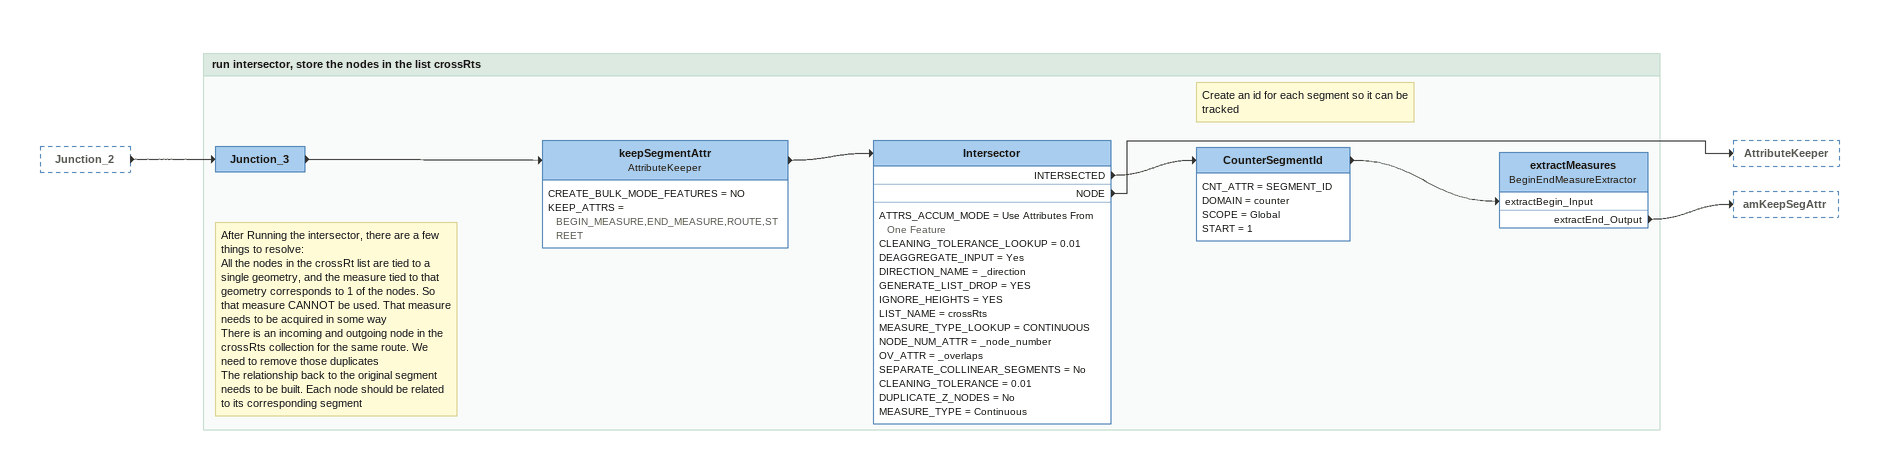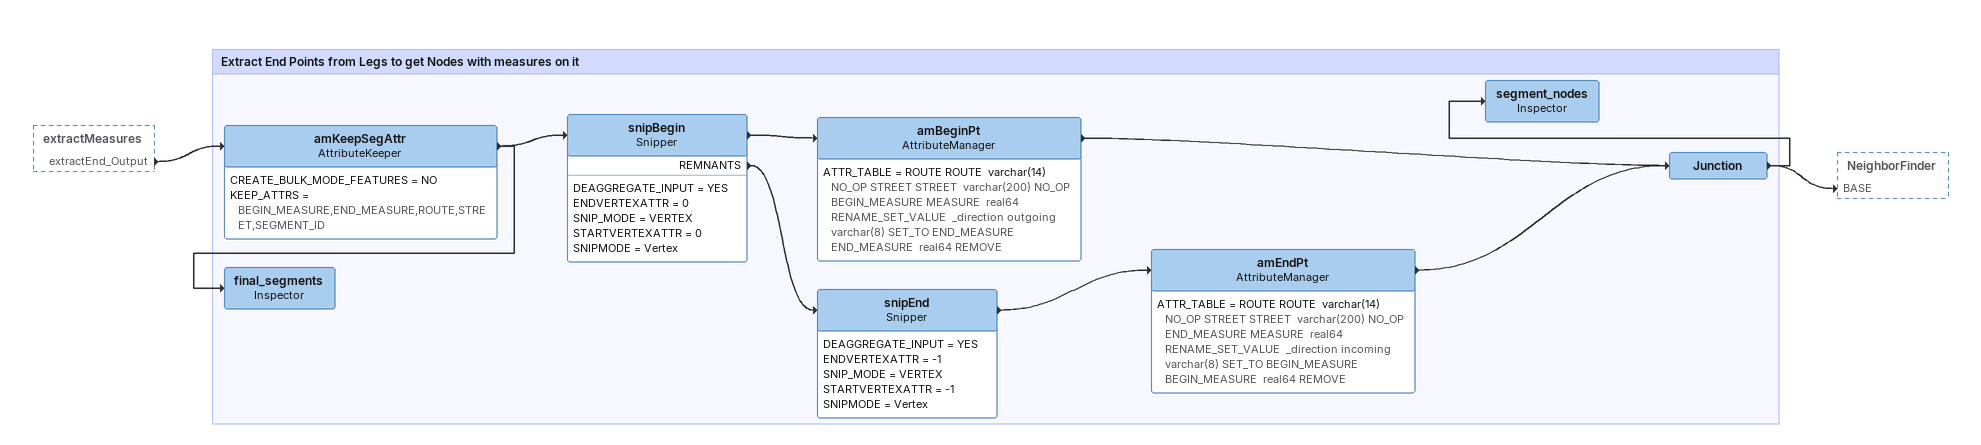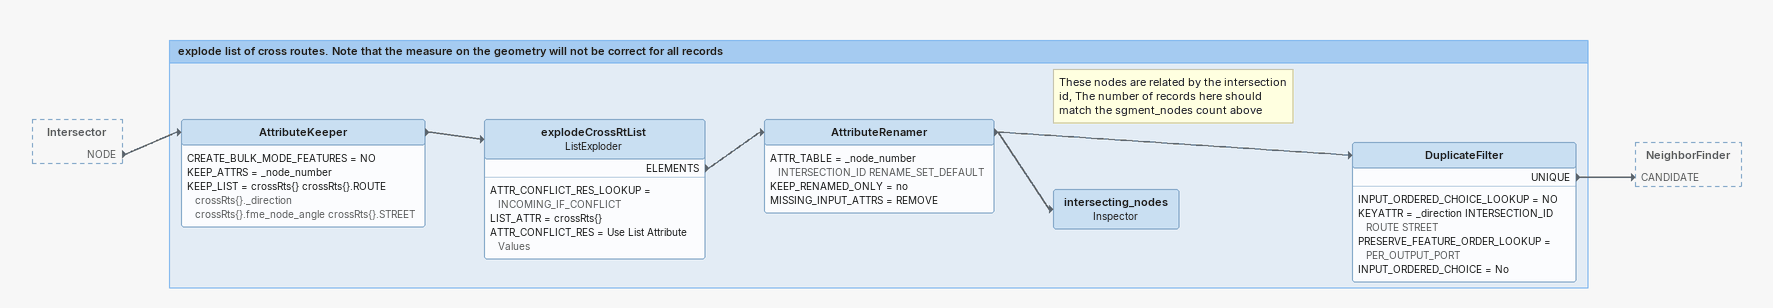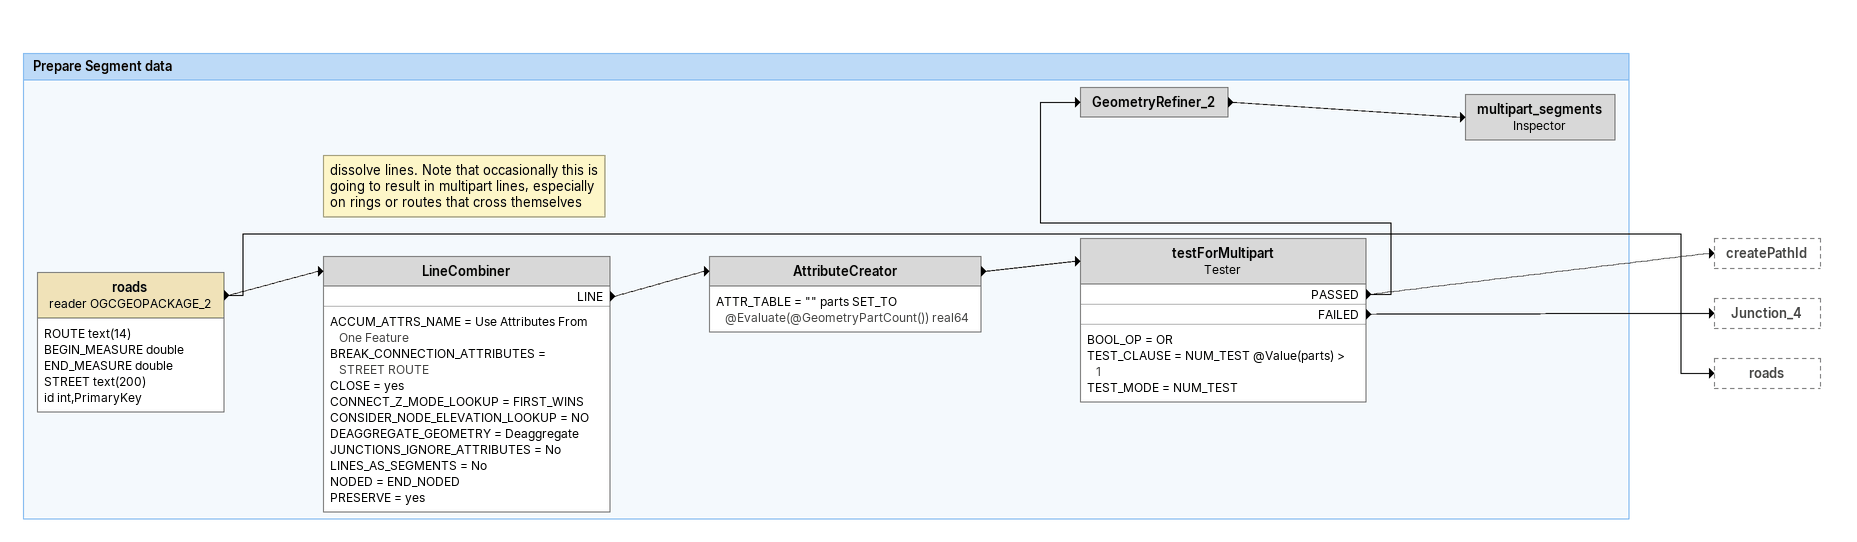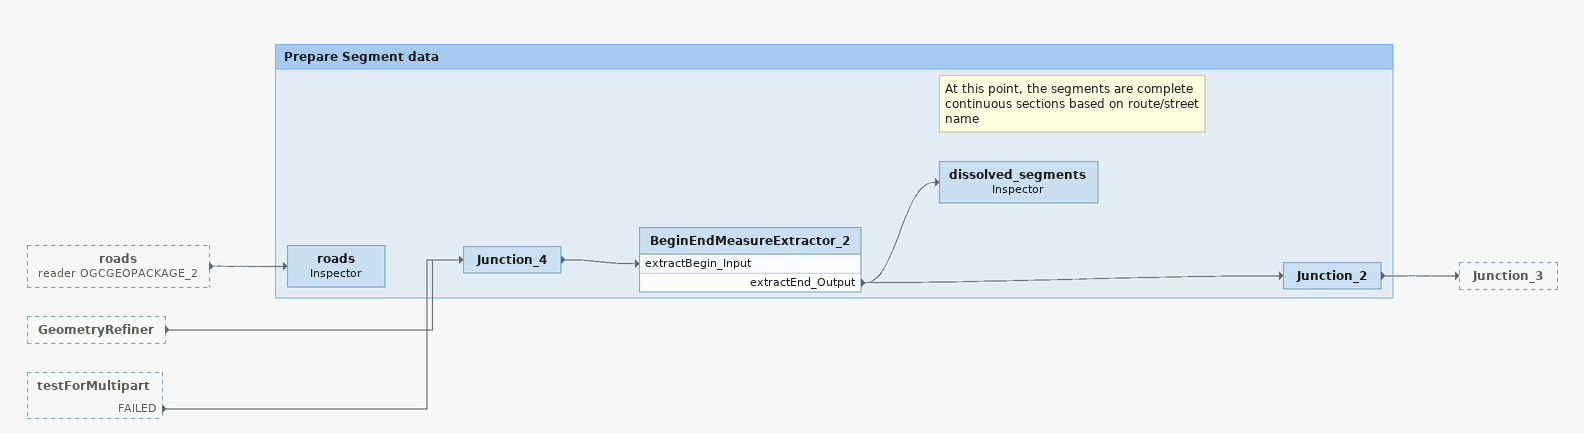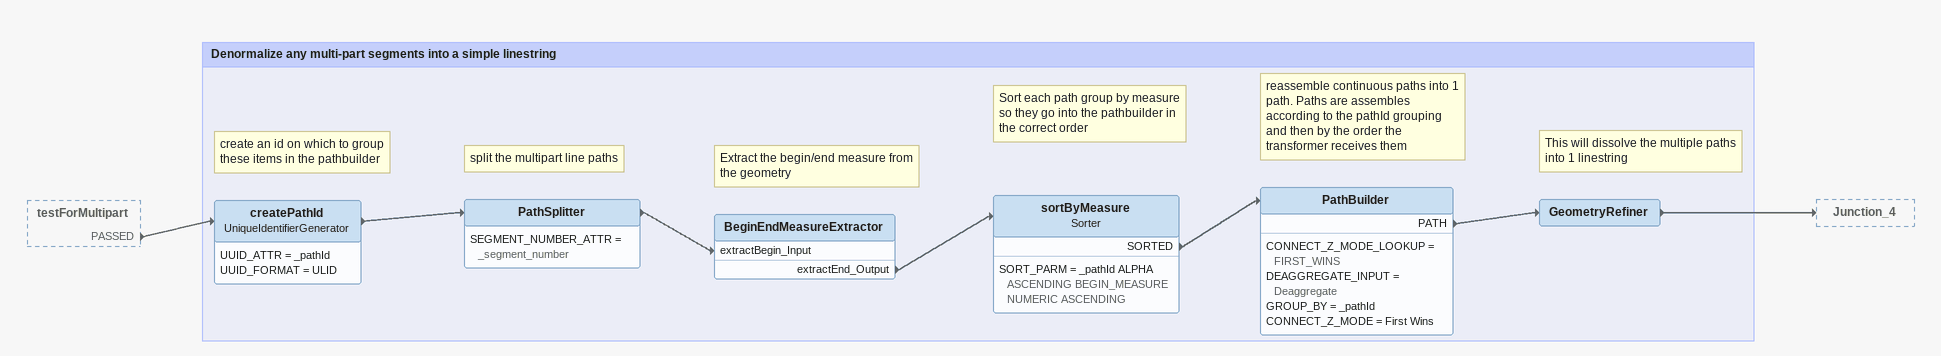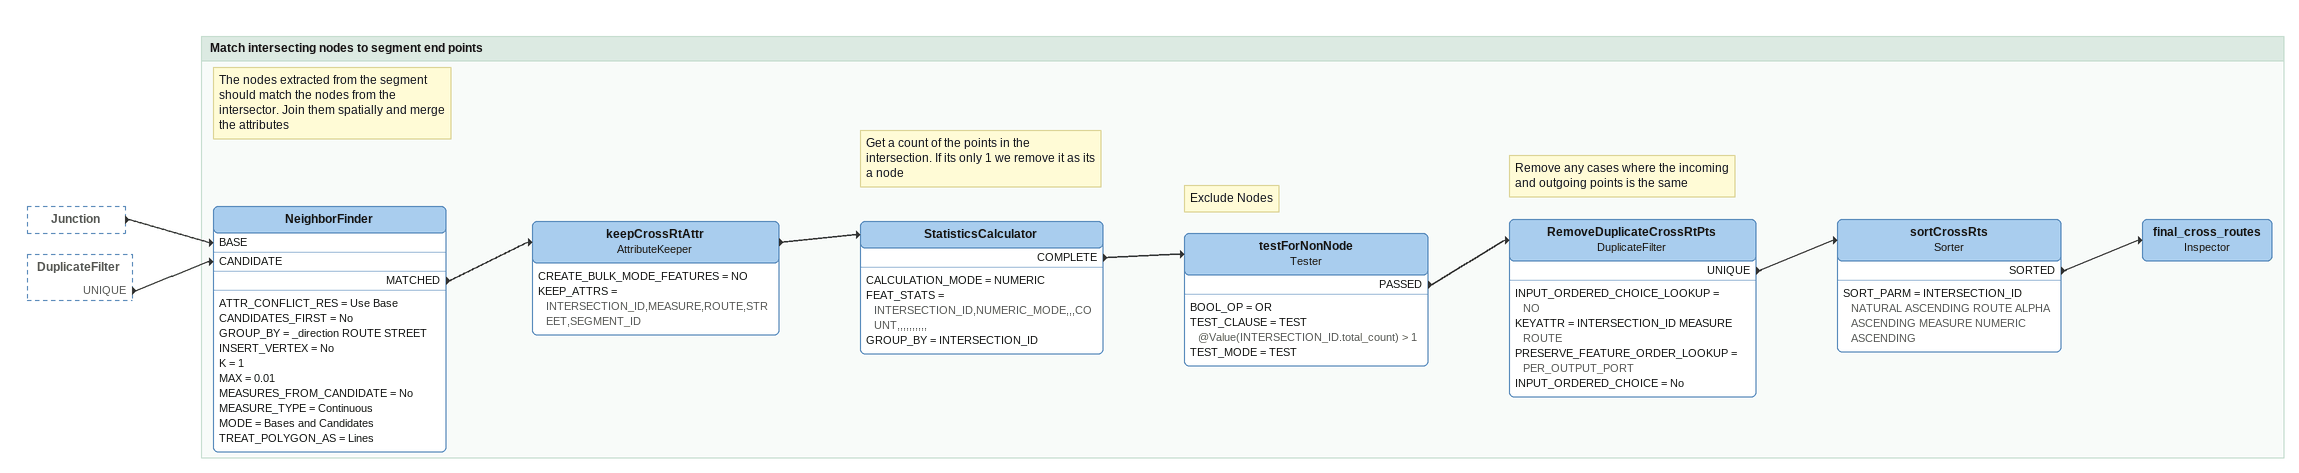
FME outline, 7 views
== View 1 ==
Junction_2 [outside]
    -> Junction_3

Bookmark: run intersector, store the nodes in the list crossRts
Note: After Running the intersector, there are a few things to resolve: / All the nodes in the crossRt list are tied to a single geometry, and the measure tied to that geometry corresponds to 1 of the nodes. So that measure CANNOT be used. That measure needs to be acquired in some way / There is an incoming and outgoing node in the crossRts collection for the same route. We need to remove those duplicates / The relationship back to the original segment needs to be built. Each node should be related to its corresponding segment
Junction_3
    -> keepSegmentAttr
keepSegmentAttr: AttributeKeeper
    CREATE_BULK_MODE_FEATURES = NO
    KEEP_ATTRS = BEGIN_MEASURE,END_MEASURE,ROUTE,STREET
    -> Intersector
Intersector
    ATTRS_ACCUM_MODE = Use Attributes From One Feature
    CLEANING_TOLERANCE_LOOKUP = 0.01
    DEAGGREGATE_INPUT = Yes
    DIRECTION_NAME = _direction
    GENERATE_LIST_DROP = YES
    IGNORE_HEIGHTS = YES
    LIST_NAME = crossRts
    MEASURE_TYPE_LOOKUP = CONTINUOUS
    NODE_NUM_ATTR = _node_number
    OV_ATTR = _overlaps
    SEPARATE_COLLINEAR_SEGMENTS = No
    CLEANING_TOLERANCE = 0.01
    DUPLICATE_Z_NODES = No
    MEASURE_TYPE = Continuous
    INTERSECTED -> CounterSegmentId
    NODE -> AttributeKeeper
Note: Create an id for each segment so it can be tracked
CounterSegmentId
    CNT_ATTR = SEGMENT_ID
    DOMAIN = counter
    SCOPE = Global
    START = 1
    -> extractMeasures [extractBegin_Input]
extractMeasures: BeginEndMeasureExtractor
    extractEnd_Output -> amKeepSegAttr

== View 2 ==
extractMeasures [outside]
    extractEnd_Output -> amKeepSegAttr

Bookmark: Extract End Points from Legs to get Nodes with measures on it
amKeepSegAttr: AttributeKeeper
    CREATE_BULK_MODE_FEATURES = NO
    KEEP_ATTRS = BEGIN_MEASURE,END_MEASURE,ROUTE,STREET,SEGMENT_ID
    -> snipBegin
    -> final_segments
snipBegin: Snipper
    DEAGGREGATE_INPUT = YES
    ENDVERTEXATTR = 0
    SNIP_MODE = VERTEX
    STARTVERTEXATTR = 0
    SNIPMODE = Vertex
    -> amBeginPt
    REMNANTS -> snipEnd
amBeginPt: AttributeManager
    ATTR_TABLE = ROUTE ROUTE  varchar(14) NO_OP STREET STREET  varchar(200) NO_OP BEGIN_MEASURE MEASURE  real64 RENAME_SET_VALUE  _direction outgoing varchar(8) SET_TO END_MEASURE END_MEASURE  real64 REMOVE
    -> Junction
snipEnd: Snipper
    DEAGGREGATE_INPUT = YES
    ENDVERTEXATTR = -1
    SNIP_MODE = VERTEX
    STARTVERTEXATTR = -1
    SNIPMODE = Vertex
    -> amEndPt
amEndPt: AttributeManager
    ATTR_TABLE = ROUTE ROUTE  varchar(14) NO_OP STREET STREET  varchar(200) NO_OP END_MEASURE MEASURE  real64 RENAME_SET_VALUE  _direction incoming varchar(8) SET_TO BEGIN_MEASURE BEGIN_MEASURE  real64 REMOVE
    -> Junction
Junction
    -> segment_nodes
    -> NeighborFinder [BASE]
segment_nodes: Inspector
final_segments: Inspector

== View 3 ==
Intersector [outside]
    NODE -> AttributeKeeper

Bookmark: explode list of cross routes. Note that the measure on the geometry will not be correct for all records
AttributeKeeper
    CREATE_BULK_MODE_FEATURES = NO
    KEEP_ATTRS = _node_number
    KEEP_LIST = crossRts{} crossRts{}.ROUTE crossRts{}._direction crossRts{}.fme_node_angle crossRts{}.STREET
    -> explodeCrossRtList
explodeCrossRtList: ListExploder
    ATTR_CONFLICT_RES_LOOKUP = INCOMING_IF_CONFLICT
    LIST_ATTR = crossRts{}
    ATTR_CONFLICT_RES = Use List Attribute Values
    ELEMENTS -> AttributeRenamer
AttributeRenamer
    ATTR_TABLE = _node_number INTERSECTION_ID RENAME_SET_DEFAULT
    KEEP_RENAMED_ONLY = no
    MISSING_INPUT_ATTRS = REMOVE
    -> DuplicateFilter
    -> intersecting_nodes
DuplicateFilter
    INPUT_ORDERED_CHOICE_LOOKUP = NO
    KEYATTR = _direction INTERSECTION_ID ROUTE STREET
    PRESERVE_FEATURE_ORDER_LOOKUP = PER_OUTPUT_PORT
    INPUT_ORDERED_CHOICE = No
    UNIQUE -> NeighborFinder [CANDIDATE]
Note: These nodes are related by the intersection id, The number of records here should match the sgment_nodes count above
intersecting_nodes: Inspector

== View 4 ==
Bookmark: Prepare Segment data
roads (reader OGCGEOPACKAGE_2)
    attributes: ROUTE text(14), BEGIN_MEASURE double, END_MEASURE double, STREET text(200), id int,PrimaryKey
    -> roads
    -> LineCombiner
Note: dissolve lines. Note that occasionally this is going to result in multipart lines, especially on rings or routes that cross themselves
LineCombiner
    ACCUM_ATTRS_NAME = Use Attributes From One Feature
    BREAK_CONNECTION_ATTRIBUTES = STREET ROUTE
    CLOSE = yes
    CONNECT_Z_MODE_LOOKUP = FIRST_WINS
    CONSIDER_NODE_ELEVATION_LOOKUP = NO
    DEAGGREGATE_GEOMETRY = Deaggregate
    JUNCTIONS_IGNORE_ATTRIBUTES = No
    LINES_AS_SEGMENTS = No
    NODED = END_NODED
    PRESERVE = yes
    LINE -> AttributeCreator
AttributeCreator
    ATTR_TABLE = "" parts SET_TO @Evaluate(@GeometryPartCount()) real64
    -> testForMultipart
testForMultipart: Tester
    BOOL_OP = OR
    TEST_CLAUSE = NUM_TEST @Value(parts) > 1
    TEST_MODE = NUM_TEST
    PASSED -> createPathId
    PASSED -> GeometryRefiner_2
    FAILED -> Junction_4
GeometryRefiner_2
    -> multipart_segments
multipart_segments: Inspector

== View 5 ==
roads (reader OGCGEOPACKAGE_2) [outside]
    -> roads
GeometryRefiner [outside]
    -> Junction_4
testForMultipart [outside]
    FAILED -> Junction_4

Bookmark: Prepare Segment data
Junction_4
    -> BeginEndMeasureExtractor_2 [extractBegin_Input]
BeginEndMeasureExtractor_2
    extractEnd_Output -> Junction_2
    extractEnd_Output -> dissolved_segments
Note: At this point, the segments are complete continuous sections based on route/street name
dissolved_segments: Inspector
Junction_2
    -> Junction_3
roads: Inspector

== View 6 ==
testForMultipart [outside]
    PASSED -> createPathId

Bookmark: Denormalize any multi-part segments into a simple linestring
Note: create an id on which to group these items in the pathbuilder
createPathId: UniqueIdentifierGenerator
    UUID_ATTR = _pathId
    UUID_FORMAT = ULID
    -> PathSplitter
Note: split the multipart line paths
PathSplitter
    SEGMENT_NUMBER_ATTR = _segment_number
    -> BeginEndMeasureExtractor [extractBegin_Input]
Note: Extract the begin/end measure from the geometry
BeginEndMeasureExtractor
    extractEnd_Output -> sortByMeasure
Note: Sort each path group by measure so they go into the pathbuilder in the correct order
sortByMeasure: Sorter
    SORT_PARM = _pathId ALPHA ASCENDING BEGIN_MEASURE NUMERIC ASCENDING
    SORTED -> PathBuilder
Note: reassemble continuous paths into 1 path. Paths are assembles according to the pathId grouping and then by the order the transformer receives them
PathBuilder
    CONNECT_Z_MODE_LOOKUP = FIRST_WINS
    DEAGGREGATE_INPUT = Deaggregate
    GROUP_BY = _pathId
    CONNECT_Z_MODE = First Wins
    PATH -> GeometryRefiner
Note: This will dissolve the multiple paths into 1 linestring
GeometryRefiner
    -> Junction_4

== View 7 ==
Junction [outside]
    -> NeighborFinder [BASE]
DuplicateFilter [outside]
    UNIQUE -> NeighborFinder [CANDIDATE]

Bookmark: Match intersecting nodes to segment end points
Note: The nodes extracted from the segment should match the nodes from the intersector. Join them spatially and merge the attributes
NeighborFinder
    ATTR_CONFLICT_RES = Use Base
    CANDIDATES_FIRST = No
    GROUP_BY = _direction ROUTE STREET
    INSERT_VERTEX = No
    K = 1
    MAX = 0.01
    MEASURES_FROM_CANDIDATE = No
    MEASURE_TYPE = Continuous
    MODE = Bases and Candidates
    TREAT_POLYGON_AS = Lines
    MATCHED -> keepCrossRtAttr
keepCrossRtAttr: AttributeKeeper
    CREATE_BULK_MODE_FEATURES = NO
    KEEP_ATTRS = INTERSECTION_ID,MEASURE,ROUTE,STREET,SEGMENT_ID
    -> StatisticsCalculator
Note: Get a count of the points in the intersection. If its only 1 we remove it as its a node
StatisticsCalculator
    CALCULATION_MODE = NUMERIC
    FEAT_STATS = INTERSECTION_ID,NUMERIC_MODE,,,COUNT,,,,,,,,,,
    GROUP_BY = INTERSECTION_ID
    COMPLETE -> testForNonNode
Note: Exclude Nodes
testForNonNode: Tester
    BOOL_OP = OR
    TEST_CLAUSE = TEST @Value(INTERSECTION_ID.total_count) > 1
    TEST_MODE = TEST
    PASSED -> RemoveDuplicateCrossRtPts
Note: Remove any cases where the incoming and outgoing points is the same
RemoveDuplicateCrossRtPts: DuplicateFilter
    INPUT_ORDERED_CHOICE_LOOKUP = NO
    KEYATTR = INTERSECTION_ID MEASURE ROUTE
    PRESERVE_FEATURE_ORDER_LOOKUP = PER_OUTPUT_PORT
    INPUT_ORDERED_CHOICE = No
    UNIQUE -> sortCrossRts
sortCrossRts: Sorter
    SORT_PARM = INTERSECTION_ID NATURAL ASCENDING ROUTE ALPHA ASCENDING MEASURE NUMERIC ASCENDING
    SORTED -> final_cross_routes
final_cross_routes: Inspector
